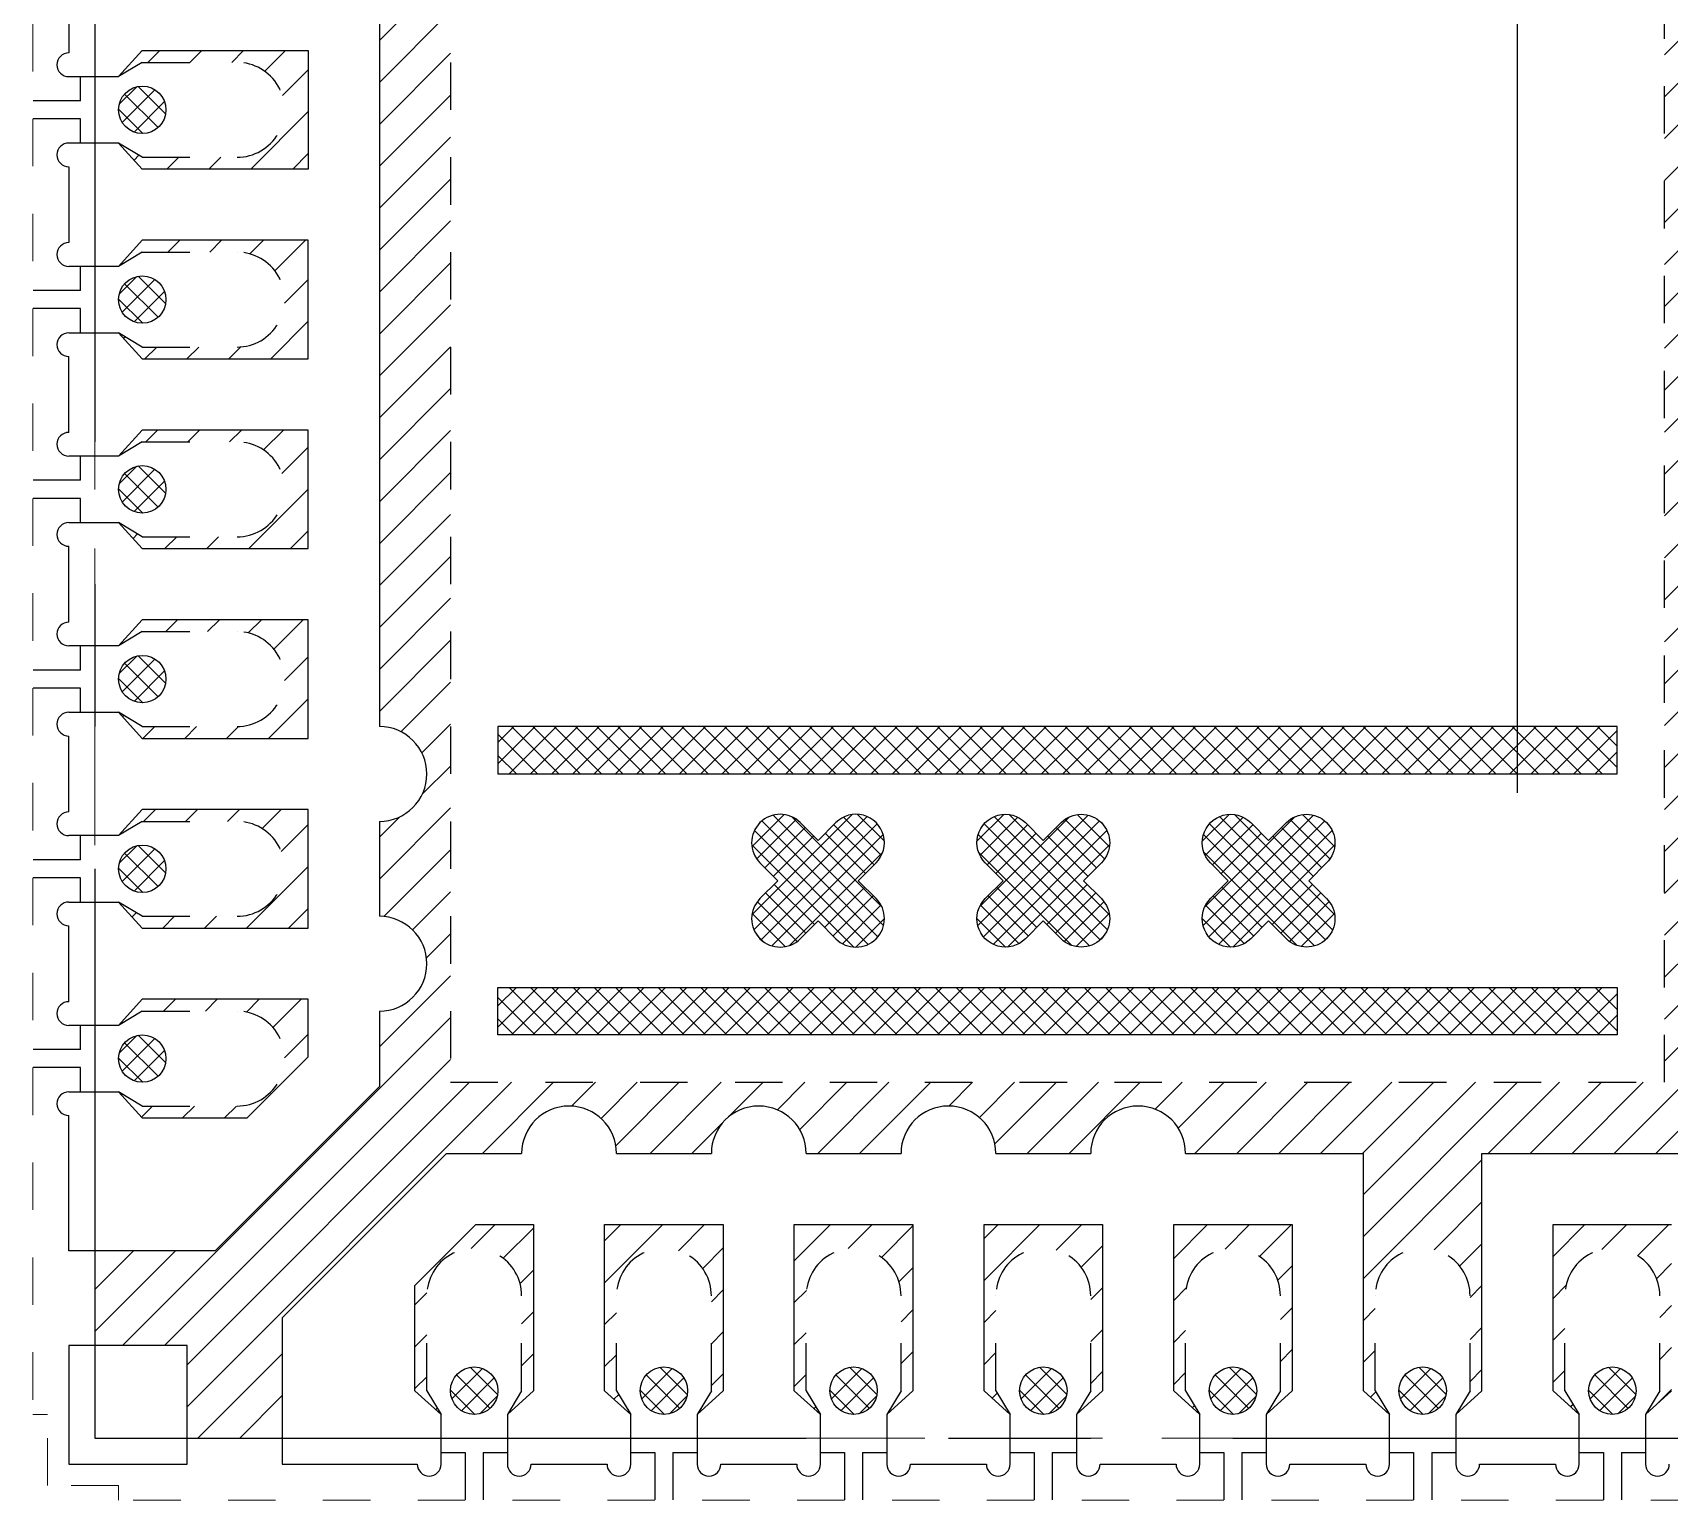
# Model space of a CAD drawing. Header units: inches. Extents: x 5 to 403, y 5 to 265.
# Drawn here: x 80.206 to 83.657, y 151.467 to 154.561 of the extents above; entities that cross this region are included whole.
import ezdxf

# ---------------------------------------------------------------- set-up
doc = ezdxf.new("R2010")
doc.units = ezdxf.units.IN
doc.header["$MEASUREMENT"] = 0
doc.linetypes.add('CENTER', pattern=[2, 1.25, -0.25, 0.25, -0.25])
doc.linetypes.add('HIDDEN', pattern=[0.375, 0.25, -0.125])
for name, color, linetype in [('1D（虚线、T-shape等)', 4, 'Continuous'), ('CEN(中心线)', 1, 'CENTER'), ('Half etch on bottom side（背面半蚀刻、实线） @ 1', 4, 'Continuous'), ('Half etch on top side（正面半蚀刻、实线）', 6, 'Continuous'), ('LFBOT（框架底面线、虚线）', 4, 'HIDDEN'), ('LFTOP（框架正面线、实线）', 7, 'Continuous'), ('PKG LINE（虚线）', 2, 'HIDDEN')]:
    doc.layers.add(name, color=color, linetype=linetype)

msp = doc.modelspace()

# ---------------------------------------------------------------- hatches: boundary and pattern name
at = {"layer": 'Half etch on bottom side（背面半蚀刻、实线） @ 1', "ltscale": 0.05}
h = msp.add_hatch(dxfattribs=at)
h.set_pattern_fill('ANSI31', color=256, scale=0.5, style=0)
h.set_pattern_definition([(45, (-189.393086, -76.276644), (-0.044194174, 0.044194174), [])])
h.paths.add_polyline_path([(80.33732, 157.20304), (80.33732, 157.40304), (80.53232, 157.40304), (80.53232, 157.59804), (80.73232, 157.59804), (80.73232, 157.34446), (81.07875, 156.99804), (81.23732, 156.99804, 1), (81.43732, 156.99804), (81.63732, 156.99804, 1), (81.83732, 156.99804), (82.03732, 156.99804, 1), (82.23732, 156.99804), (82.43732, 156.99804, 1), (82.63732, 156.99804), (82.83732, 156.99804, 1), (83.03732, 156.99804), (83.41232, 156.99804), (83.41232, 157.49804), (83.46732, 157.54804), (83.43732, 157.49804), (83.43732, 157.29804, 1.0000032), (83.63732, 157.29804), (83.63732, 157.49804), (83.60732, 157.54804), (83.66232, 157.49804), (83.66232, 156.99804), (83.71232, 156.99804), (83.79732, 156.89604), (83.79732, 156.69804, 1), (83.79732, 156.49804), (83.79732, 153.09804, 1), (83.79732, 152.89804), (83.79732, 152.69804, 1), (83.79732, 152.49804), (83.79732, 152.30004), (83.71232, 152.19804), (83.26232, 152.19804), (83.26232, 151.69804), (83.20732, 151.64804), (83.23732, 151.69804), (83.23732, 151.89804, 1.0000032), (83.03732, 151.89804), (83.03732, 151.69804), (83.06732, 151.64804), (83.01232, 151.69804), (83.01232, 152.19804), (82.63732, 152.19804, 1), (82.43732, 152.19804), (82.23732, 152.19804, 1), (82.03732, 152.19804), (81.83732, 152.19804, 1), (81.63732, 152.19804), (81.43732, 152.19804, 1), (81.23732, 152.19804), (81.07875, 152.19804), (80.73232, 151.85162), (80.73232, 151.59804), (80.53232, 151.59804), (80.53232, 151.79304), (80.33732, 151.79304), (80.33732, 151.99304), (80.5909, 151.99304), (80.93732, 152.33946), (80.93732, 152.49804, 1), (80.93732, 152.69804), (80.93732, 152.89804, 1), (80.93732, 153.09804), (80.93732, 156.49804, 1), (80.93732, 156.69804), (80.93732, 156.85662), (80.5909, 157.20304)])
h.paths.add_polyline_path([(85.94232, 151.59804), (85.94232, 151.84693), (85.69155, 152.19804), (84.14207, 152.19804), (84.06232, 152.10235), (84.06232, 151.69804), (84.00732, 151.64804), (84.03732, 151.69804), (84.03732, 151.89804, 1.0000032), (83.83732, 151.89804), (83.83732, 151.69804), (83.86732, 151.64804), (83.81232, 151.69804), (83.81232, 152.08373), (83.94732, 152.24573), (83.94732, 152.49804, 1), (83.94732, 152.69804), (83.94732, 152.89804, 1), (83.94732, 153.09804), (83.94732, 153.29804, 1), (83.94732, 153.49804), (83.94732, 153.69804, 1), (83.94732, 153.89804), (83.94732, 154.09804, 1), (83.94732, 154.29804), (83.94732, 154.59804), (84.09732, 154.59804), (84.09732, 152.34804), (85.93732, 152.34804), (85.93732, 152.29804), (86.23732, 152.29804), (86.28732, 152.32804), (86.23732, 152.27304), (86.18732, 152.27304), (86.18732, 152.19804), (85.93732, 152.19804), (86.08375, 151.99304), (86.33732, 151.99304), (86.33732, 151.79304), (86.14232, 151.79304), (86.14232, 151.59804)])
h.paths.add_polyline_path([(85.94232, 157.59804), (86.14232, 157.59804), (86.14232, 157.40304), (86.33732, 157.40304), (86.33732, 157.20304), (86.08375, 157.20304), (85.93732, 156.99804), (86.18732, 156.99804), (86.18732, 156.92304), (86.23732, 156.92304), (86.28732, 156.86804), (86.23732, 156.89804), (85.93732, 156.89804), (85.93732, 156.84804), (84.09732, 156.84804), (84.09732, 155.09804), (86.23732, 155.09804), (86.28732, 155.12804), (86.23732, 155.07304), (86.18732, 155.07304), (86.18732, 154.97304), (85.83732, 154.97304, 1), (85.63732, 154.97304), (85.43732, 154.97304, 1), (85.23732, 154.97304), (85.03732, 154.97304, 1), (84.83732, 154.97304), (84.63732, 154.97304, 1), (84.43732, 154.97304), (84.23732, 154.97304, 1), (84.03732, 154.97304), (83.94732, 154.97304), (83.94732, 155.29804, 1), (83.94732, 155.49804), (83.94732, 155.69804, 1), (83.94732, 155.89804), (83.94732, 156.09804, 1), (83.94732, 156.29804), (83.94732, 156.49804, 1), (83.94732, 156.69804), (83.94732, 156.95035), (83.81232, 157.11235), (83.81232, 157.49804), (83.86732, 157.54804), (83.83732, 157.49804), (83.83732, 157.29804, 1.0000032), (84.03732, 157.29804), (84.03732, 157.49804), (84.00732, 157.54804), (84.06232, 157.49804), (84.06232, 157.09373), (84.14207, 156.99804), (84.43732, 156.99804, 1), (84.63732, 156.99804), (84.83732, 156.99804, 1), (85.03732, 156.99804), (85.23732, 156.99804, 1), (85.43732, 156.99804), (85.69155, 156.99804), (85.94232, 157.34914)])
h.paths.add_polyline_path([(84.09732, 154.59804), (84.09732, 154.67304), (86.13732, 154.67304), (86.13732, 154.49804), (86.23732, 154.49804), (86.28732, 154.46804), (86.23732, 154.52304), (86.18732, 154.52304), (86.18732, 154.82304), (85.83732, 154.82304, -1), (85.63732, 154.82304), (85.43732, 154.82304, -1), (85.23732, 154.82304), (85.03732, 154.82304, -1), (84.83732, 154.82304), (84.63732, 154.82304, -1), (84.43732, 154.82304), (84.23732, 154.82304, -1), (84.03732, 154.82304), (83.94732, 154.82304), (83.94732, 154.59804)])
h.paths.add_polyline_path([(84.21232, 152.04804), (84.21232, 151.69804), (84.26732, 151.64804), (84.23732, 151.69804), (84.23732, 151.89804, -1.0000032), (84.43732, 151.89804), (84.43732, 151.69804), (84.40732, 151.64804), (84.46232, 151.69804), (84.46232, 151.74804), (84.61232, 151.74804), (84.61232, 151.69804), (84.66732, 151.64804), (84.63732, 151.69804), (84.63732, 151.89804, -1.0000032), (84.83732, 151.89804), (84.83732, 151.69804), (84.80732, 151.64804), (84.86232, 151.69804), (84.86232, 151.74804), (85.01232, 151.74804), (85.01232, 151.69804), (85.06732, 151.64804), (85.03732, 151.69804), (85.03732, 151.89804, -1.0000032), (85.23732, 151.89804), (85.23732, 151.69804), (85.20732, 151.64804), (85.26232, 151.69804), (85.26232, 151.74804), (85.41232, 151.74804), (85.41232, 151.69804), (85.46732, 151.64804), (85.43732, 151.69804), (85.43732, 151.89804, -1.0000032), (85.63732, 151.89804), (85.63732, 151.69804), (85.60732, 151.64804), (85.71232, 151.69804), (85.71232, 151.91087), (85.61435, 152.04804)])
h.paths.add_polyline_path([(81.01232, 151.69804), (81.06732, 151.64804), (81.03732, 151.69804), (81.03732, 151.89804, -1.0000032), (81.23732, 151.89804), (81.23732, 151.69804), (81.20732, 151.64804), (81.26232, 151.69804), (81.26232, 152.04804), (81.14088, 152.04804), (81.01232, 151.91949)])
h.paths.add_polyline_path([(81.41232, 151.69804), (81.46732, 151.64804), (81.43732, 151.69804), (81.43732, 151.89804, -1.0000032), (81.63732, 151.89804), (81.63732, 151.69804), (81.60732, 151.64804), (81.66232, 151.69804), (81.66232, 152.04804), (81.41232, 152.04804)])
h.paths.add_polyline_path([(81.81232, 151.69804), (81.86732, 151.64804), (81.83732, 151.69804), (81.83732, 151.89804, -1.0000032), (82.03732, 151.89804), (82.03732, 151.69804), (82.00732, 151.64804), (82.06232, 151.69804), (82.06232, 152.04804), (81.81232, 152.04804)])
h.paths.add_polyline_path([(82.21232, 151.69804), (82.26732, 151.64804), (82.23732, 151.69804), (82.23732, 151.89804, -1.0000032), (82.43732, 151.89804), (82.43732, 151.69804), (82.40732, 151.64804), (82.46232, 151.69804), (82.46232, 152.04804), (82.21232, 152.04804)])
h.paths.add_polyline_path([(85.41232, 157.49804), (85.41232, 157.14804), (85.61435, 157.14804), (85.66232, 157.2152), (85.66232, 157.49804), (85.60732, 157.54804), (85.63732, 157.49804), (85.63732, 157.29804, -1.0000032), (85.43732, 157.29804), (85.43732, 157.49804), (85.46732, 157.54804)])
h.paths.add_polyline_path([(85.01232, 157.14804), (85.01232, 157.49804), (85.06732, 157.54804), (85.03732, 157.49804), (85.03732, 157.29804, 1.0000032), (85.23732, 157.29804), (85.23732, 157.49804), (85.20732, 157.54804), (85.26232, 157.49804), (85.26232, 157.14804)])
h.paths.add_polyline_path([(82.61232, 151.69804), (82.66732, 151.64804), (82.63732, 151.69804), (82.63732, 151.89804, -1.0000032), (82.83732, 151.89804), (82.83732, 151.69804), (82.80732, 151.64804), (82.86232, 151.69804), (82.86232, 152.04804), (82.61232, 152.04804)])
h.paths.add_polyline_path([(83.41232, 151.69804), (83.46732, 151.64804), (83.43732, 151.69804), (83.43732, 151.89804, -1.0000032), (83.63732, 151.89804), (83.63732, 151.69804), (83.60732, 151.64804), (83.66232, 151.69804), (83.66232, 152.04804), (83.41232, 152.04804)])
h.paths.add_polyline_path([(84.61232, 157.49804), (84.61232, 157.14804), (84.86232, 157.14804), (84.86232, 157.49804), (84.80732, 157.54804), (84.83732, 157.49804), (84.83732, 157.29804, -1.0000032), (84.63732, 157.29804), (84.63732, 157.49804), (84.66732, 157.54804)])
h.paths.add_polyline_path([(84.21232, 157.49804), (84.21232, 157.14804), (84.46232, 157.14804), (84.46232, 157.49804), (84.40732, 157.54804), (84.43732, 157.49804), (84.43732, 157.29804, -1.0000032), (84.23732, 157.29804), (84.23732, 157.49804), (84.26732, 157.54804)])
h.paths.add_polyline_path([(80.38732, 156.86804), (80.43732, 156.92304), (80.65877, 156.92304), (80.78732, 156.79449), (80.78732, 156.67304), (80.43732, 156.67304), (80.38732, 156.72804), (80.43732, 156.69804), (80.63732, 156.69804, 1.0000033), (80.63732, 156.89804), (80.43732, 156.89804)])
h.paths.add_polyline_path([(80.38732, 156.46804), (80.43732, 156.52304), (80.78732, 156.52304), (80.78732, 156.27304), (80.43732, 156.27304), (80.38732, 156.32804), (80.43732, 156.29804), (80.63732, 156.29804, 1.0000033), (80.63732, 156.49804), (80.43732, 156.49804)])
h.paths.add_polyline_path([(80.38732, 155.66804), (80.43732, 155.72304), (80.78732, 155.72304), (80.78732, 155.47304), (80.43732, 155.47304), (80.38732, 155.52804), (80.43732, 155.49804), (80.63732, 155.49804, 1.0000033), (80.63732, 155.69804), (80.43732, 155.69804)])
h.paths.add_polyline_path([(83.01232, 157.14804), (83.01232, 157.49804), (83.06732, 157.54804), (83.03732, 157.49804), (83.03732, 157.29804, 1.0000032), (83.23732, 157.29804), (83.23732, 157.49804), (83.20732, 157.54804), (83.26232, 157.49804), (83.26232, 157.14804)])
h.paths.add_polyline_path([(82.61232, 157.49804), (82.61232, 157.14804), (82.86232, 157.14804), (82.86232, 157.49804), (82.80732, 157.54804), (82.83732, 157.49804), (82.83732, 157.29804, -1.0000032), (82.63732, 157.29804), (82.63732, 157.49804), (82.66732, 157.54804)])
h.paths.add_polyline_path([(82.21232, 157.49804), (82.21232, 157.14804), (82.46232, 157.14804), (82.46232, 157.49804), (82.40732, 157.54804), (82.43732, 157.49804), (82.43732, 157.29804, -1.0000032), (82.23732, 157.29804), (82.23732, 157.49804), (82.26732, 157.54804)])
h.paths.add_polyline_path([(81.81232, 157.49804), (81.81232, 157.14804), (82.06232, 157.14804), (82.06232, 157.49804), (82.00732, 157.54804), (82.03732, 157.49804), (82.03732, 157.29804, -1.0000032), (81.83732, 157.29804), (81.83732, 157.49804), (81.86732, 157.54804)])
h.paths.add_polyline_path([(81.41232, 157.49804), (81.41232, 157.14804), (81.66232, 157.14804), (81.66232, 157.49804), (81.60732, 157.54804), (81.63732, 157.49804), (81.63732, 157.29804, -1.0000032), (81.43732, 157.29804), (81.43732, 157.49804), (81.46732, 157.54804)])
h.paths.add_polyline_path([(81.01232, 157.49804), (81.01232, 157.27659), (81.14088, 157.14804), (81.26232, 157.14804), (81.26232, 157.49804), (81.20732, 157.54804), (81.23732, 157.49804), (81.23732, 157.29804, -1.0000032), (81.03732, 157.29804), (81.03732, 157.49804), (81.06732, 157.54804)])
h.paths.add_polyline_path([(80.38732, 156.06804), (80.43732, 156.12304), (80.78732, 156.12304), (80.78732, 155.87304), (80.43732, 155.87304), (80.38732, 155.92804), (80.43732, 155.89804), (80.63732, 155.89804, 1.0000033), (80.63732, 156.09804), (80.43732, 156.09804)])
h.paths.add_polyline_path([(80.38732, 155.12804), (80.43732, 155.09804), (80.63732, 155.09804, 1.0000033), (80.63732, 155.29804), (80.43732, 155.29804), (80.38732, 155.26804), (80.43732, 155.32304), (80.78732, 155.32304), (80.78732, 155.07304), (80.43732, 155.07304)])
h.paths.add_polyline_path([(80.38732, 154.86804), (80.43732, 154.92304), (80.78732, 154.92304), (80.78732, 154.67304), (80.43732, 154.67304), (80.38732, 154.72804), (80.43732, 154.69804), (80.63732, 154.69804, 1.0000033), (80.63732, 154.89804), (80.43732, 154.89804)])
h.paths.add_polyline_path([(80.38732, 154.46804), (80.43732, 154.52304), (80.78732, 154.52304), (80.78732, 154.27304), (80.43732, 154.27304), (80.38732, 154.32804), (80.43732, 154.29804), (80.63732, 154.29804, 1.0000033), (80.63732, 154.49804), (80.43732, 154.49804)])
h.paths.add_polyline_path([(80.38732, 154.06804), (80.43732, 154.12304), (80.78732, 154.12304), (80.78732, 153.87304), (80.43732, 153.87304), (80.38732, 153.92804), (80.43732, 153.89804), (80.63732, 153.89804, 1.0000033), (80.63732, 154.09804), (80.43732, 154.09804)])
h.paths.add_polyline_path([(80.38732, 153.66804), (80.43732, 153.72304), (80.78732, 153.72304), (80.78732, 153.47304), (80.43732, 153.47304), (80.38732, 153.52804), (80.43732, 153.49804), (80.63732, 153.49804, 1.0000033), (80.63732, 153.69804), (80.43732, 153.69804)])
h.paths.add_polyline_path([(80.38732, 153.26804), (80.43732, 153.32304), (80.78732, 153.32304), (80.78732, 153.07304), (80.43732, 153.07304), (80.38732, 153.12804), (80.43732, 153.09804), (80.63732, 153.09804, 1.0000033), (80.63732, 153.29804), (80.43732, 153.29804)])
h.paths.add_polyline_path([(80.38732, 152.86804), (80.43732, 152.92304), (80.78732, 152.92304), (80.78732, 152.67304), (80.43732, 152.67304), (80.38732, 152.72804), (80.43732, 152.69804), (80.63732, 152.69804, 1.0000033), (80.63732, 152.89804), (80.43732, 152.89804)])
h.paths.add_polyline_path([(80.38732, 152.46804), (80.43732, 152.52304), (80.78732, 152.52304), (80.78732, 152.40159), (80.65877, 152.27304), (80.43732, 152.27304), (80.38732, 152.32804), (80.43732, 152.29804), (80.63732, 152.29804, 1.0000033), (80.63732, 152.49804), (80.43732, 152.49804)])
h.paths.add_polyline_path([(86.13732, 153.89804), (86.13732, 153.69804), (86.23732, 153.69804), (86.28732, 153.66804), (86.23732, 153.72304), (86.18732, 153.72304), (86.18732, 153.87304), (86.23732, 153.87304), (86.28732, 153.92804), (86.23732, 153.89804)])
h.paths.add_polyline_path([(86.13732, 154.29804), (86.13732, 154.09804), (86.23732, 154.09804), (86.28732, 154.06804), (86.23732, 154.12304), (86.18732, 154.12304), (86.18732, 154.27304), (86.23732, 154.27304), (86.28732, 154.32804), (86.23732, 154.29804)])
h.paths.add_polyline_path([(86.13732, 153.09804), (86.13732, 152.89804), (86.23732, 152.89804), (86.28732, 152.86804), (86.23732, 152.92304), (86.18732, 152.92304), (86.18732, 153.07304), (86.23732, 153.07304), (86.28732, 153.12804), (86.23732, 153.09804)])
h.paths.add_polyline_path([(86.13732, 152.69804), (86.13732, 152.49804), (86.23732, 152.49804), (86.28732, 152.46804), (86.23732, 152.52304), (86.18732, 152.52304), (86.18732, 152.67304), (86.23732, 152.67304), (86.28732, 152.72804), (86.23732, 152.69804)])
h.paths.add_polyline_path([(86.13732, 153.49804), (86.13732, 153.29804), (86.23732, 153.29804), (86.28732, 153.26804), (86.23732, 153.32304), (86.18732, 153.32304), (86.18732, 153.47304), (86.23732, 153.47304), (86.28732, 153.52804), (86.23732, 153.49804)])
h.paths.add_polyline_path([(86.13732, 156.29804), (86.13732, 156.09804), (86.23732, 156.09804), (86.28732, 156.06804), (86.23732, 156.12304), (86.18732, 156.12304), (86.18732, 156.27304), (86.23732, 156.27304), (86.28732, 156.32804), (86.23732, 156.29804)])
h.paths.add_polyline_path([(86.13732, 155.89804), (86.13732, 155.69804), (86.23732, 155.69804), (86.28732, 155.66804), (86.23732, 155.72304), (86.18732, 155.72304), (86.18732, 155.87304), (86.23732, 155.87304), (86.28732, 155.92804), (86.23732, 155.89804)])
h.paths.add_polyline_path([(86.13732, 155.49804), (86.13732, 155.29804), (86.23732, 155.29804), (86.28732, 155.26804), (86.23732, 155.32304), (86.18732, 155.32304), (86.18732, 155.47304), (86.23732, 155.47304), (86.28732, 155.52804), (86.23732, 155.49804)])
h.paths.add_polyline_path([(86.13732, 156.69804), (86.13732, 156.49804), (86.23732, 156.49804), (86.28732, 156.46804), (86.23732, 156.52304), (86.18732, 156.52304), (86.18732, 156.67304), (86.23732, 156.67304), (86.28732, 156.72804), (86.23732, 156.69804)])
h.paths.add_polyline_path([(83.64732, 154.59804), (83.64732, 156.84804), (81.43732, 156.84804), (81.08732, 156.49804), (81.08732, 152.34804), (83.64732, 152.34804)])
at = {"layer": 'Half etch on top side（正面半蚀刻、实线）', "lineweight": -3}
h = msp.add_hatch(dxfattribs=at)
h.set_pattern_fill('ANSI37', color=6, scale=0.01, angle=270)
h.set_pattern_definition([(225, (117.71815, 104.540867), (-0.02245064, 0.02245064), []), (135, (117.71815, 104.540867), (0.02245064, 0.02245064), [])])
edge = h.paths.add_edge_path()
edge.add_arc((80.43732, 154.39804), 0.05, 641.45916, 992.57137)
edge.add_arc((80.43732, 154.39804), 0.05, 632.57137, 641.45916)
h = msp.add_hatch(dxfattribs=at)
h.set_pattern_fill('ANSI37', color=6, scale=0.01, angle=270)
h.set_pattern_definition([(225, (117.71815, 104.140867), (-0.02245064, 0.02245064), []), (135, (117.71815, 104.140867), (0.02245064, 0.02245064), [])])
edge = h.paths.add_edge_path()
edge.add_arc((80.43732, 153.99804), 0.05, 641.45916, 992.57137)
edge.add_arc((80.43732, 153.99804), 0.05, 632.57137, 641.45916)
h = msp.add_hatch(dxfattribs=at)
h.set_pattern_fill('ANSI37', color=6, scale=0.01, angle=270)
h.set_pattern_definition([(225, (117.71815, 103.740867), (-0.02245064, 0.02245064), []), (135, (117.71815, 103.740867), (0.02245064, 0.02245064), [])])
edge = h.paths.add_edge_path()
edge.add_arc((80.43732, 153.59804), 0.05, 641.45916, 992.57137)
edge.add_arc((80.43732, 153.59804), 0.05, 632.57137, 641.45916)
h = msp.add_hatch(dxfattribs=at)
h.set_pattern_fill('ANSI37', color=6, scale=0.01, angle=270)
h.set_pattern_definition([(225, (117.71815, 103.340867), (-0.02245064, 0.02245064), []), (135, (117.71815, 103.340867), (0.02245064, 0.02245064), [])])
edge = h.paths.add_edge_path()
edge.add_arc((80.43732, 153.19804), 0.05, 641.45916, 992.57137)
edge.add_arc((80.43732, 153.19804), 0.05, 632.57137, 641.45916)
h = msp.add_hatch(dxfattribs=at)
h.set_pattern_fill('ANSI37', color=6, scale=0.01, angle=180)
h.set_pattern_definition([(135, (-478.94741, 118.678634), (0.0224506403, 0.0224506403), []), (45, (-478.94741, 118.678634), (0.0224506403, -0.0224506403), [])])
h.paths.add_polyline_path([(81.18732, 152.99804), (81.18732, 153.09804), (83.54732, 153.09804), (83.54732, 152.99804)])
at = {"layer": 'Half etch on top side（正面半蚀刻、实线）', "linetype": 'ByBlock', "lineweight": -3}
h = msp.add_hatch(dxfattribs=at)
h.set_pattern_fill('ANSI37', color=6, scale=0.008, angle=90)
h.set_pattern_definition([(45, (530.485982, 183.451134), (0.0179605122, -0.0179605122), []), (315, (530.485982, 183.451134), (-0.0179605122, -0.0179605122), [])])
h.paths.add_polyline_path([(81.77747, 152.77304), (81.7399, 152.73546, 1), (81.82475, 152.65061), (81.86232, 152.68819), (81.8999, 152.65061, 1), (81.98475, 152.73546), (81.94718, 152.77304), (81.98475, 152.81061, 1), (81.8999, 152.89546), (81.86232, 152.85789), (81.82475, 152.89546, 1), (81.7399, 152.81061)])
h = msp.add_hatch(dxfattribs=at)
h.set_pattern_fill('ANSI37', color=6, scale=0.008, angle=90)
h.set_pattern_definition([(135, (-366.286333, 183.451134), (-0.0179605122, -0.0179605122), []), (225, (-366.286333, 183.451134), (0.0179605122, -0.0179605122), [])])
h.paths.add_polyline_path([(82.42218, 152.77304), (82.45975, 152.73546, -1), (82.3749, 152.65061), (82.33732, 152.68819), (82.29975, 152.65061, -1), (82.2149, 152.73546), (82.25247, 152.77304), (82.2149, 152.81061, -1), (82.29975, 152.89546), (82.33732, 152.85789), (82.3749, 152.89546, -1), (82.45975, 152.81061)])
h = msp.add_hatch(dxfattribs=at)
h.set_pattern_fill('ANSI37', color=6, scale=0.008, angle=90)
h.set_pattern_definition([(135, (-365.811333, 183.451134), (-0.0179605122, -0.0179605122), []), (225, (-365.811333, 183.451134), (0.0179605122, -0.0179605122), [])])
h.paths.add_polyline_path([(82.89718, 152.77304), (82.93475, 152.73546, -1), (82.8499, 152.65061), (82.81232, 152.68819), (82.77475, 152.65061, -1), (82.6899, 152.73546), (82.72747, 152.77304), (82.6899, 152.81061, -1), (82.77475, 152.89546), (82.81232, 152.85789), (82.8499, 152.89546, -1), (82.93475, 152.81061)])
at = {"layer": 'Half etch on top side（正面半蚀刻、实线）', "lineweight": -3}
h = msp.add_hatch(dxfattribs=at)
h.set_pattern_fill('ANSI37', color=6, scale=0.01, angle=270)
h.set_pattern_definition([(225, (117.71815, 102.940867), (-0.02245064, 0.02245064), []), (135, (117.71815, 102.940867), (0.02245064, 0.02245064), [])])
edge = h.paths.add_edge_path()
edge.add_arc((80.43732, 152.79804), 0.05, 641.45916, 992.57137)
edge.add_arc((80.43732, 152.79804), 0.05, 632.57137, 641.45916)
h = msp.add_hatch(dxfattribs=at)
h.set_pattern_fill('ANSI37', color=6, scale=0.01, angle=180)
h.set_pattern_definition([(225, (-478.94741, 186.867443), (0.0224506403, -0.0224506403), []), (315, (-478.94741, 186.867443), (0.0224506403, 0.0224506403), [])])
h.paths.add_polyline_path([(81.18732, 152.54804), (81.18732, 152.44804), (83.54732, 152.44804), (83.54732, 152.54804)])
h = msp.add_hatch(dxfattribs=at)
h.set_pattern_fill('ANSI37', color=6, scale=0.01, angle=270)
h.set_pattern_definition([(225, (117.71815, 102.540867), (-0.02245064, 0.02245064), []), (135, (117.71815, 102.540867), (0.02245064, 0.02245064), [])])
edge = h.paths.add_edge_path()
edge.add_arc((80.43732, 152.39804), 0.05, 641.45916, 992.57137)
edge.add_arc((80.43732, 152.39804), 0.05, 632.57137, 641.45916)
h = msp.add_hatch(dxfattribs=at)
h.set_pattern_fill('ANSI37', color=6, scale=0.01, angle=180)
h.set_pattern_definition([(225, (31.280153, 188.978865), (0.02245064, -0.02245064), []), (315, (31.280153, 188.978865), (0.02245064, 0.02245064), [])])
edge = h.paths.add_edge_path()
edge.add_arc((81.13732, 151.69804), 0.05, -542.57137, -191.45916, ccw=False)
edge.add_arc((81.13732, 151.69804), 0.05, -191.45916, -182.57137, ccw=False)
h = msp.add_hatch(dxfattribs=at)
h.set_pattern_fill('ANSI37', color=6, scale=0.01, angle=180)
h.set_pattern_definition([(225, (31.680153, 188.978865), (0.02245064, -0.02245064), []), (315, (31.680153, 188.978865), (0.02245064, 0.02245064), [])])
edge = h.paths.add_edge_path()
edge.add_arc((81.53732, 151.69804), 0.05, -542.57137, -191.45916, ccw=False)
edge.add_arc((81.53732, 151.69804), 0.05, -191.45916, -182.57137, ccw=False)
h = msp.add_hatch(dxfattribs=at)
h.set_pattern_fill('ANSI37', color=6, scale=0.01, angle=180)
h.set_pattern_definition([(225, (32.080153, 188.978865), (0.02245064, -0.02245064), []), (315, (32.080153, 188.978865), (0.02245064, 0.02245064), [])])
edge = h.paths.add_edge_path()
edge.add_arc((81.93732, 151.69804), 0.05, -542.57137, -191.45916, ccw=False)
edge.add_arc((81.93732, 151.69804), 0.05, -191.45916, -182.57137, ccw=False)
h = msp.add_hatch(dxfattribs=at)
h.set_pattern_fill('ANSI37', color=6, scale=0.01, angle=180)
h.set_pattern_definition([(225, (32.480153, 188.978865), (0.02245064, -0.02245064), []), (315, (32.480153, 188.978865), (0.02245064, 0.02245064), [])])
edge = h.paths.add_edge_path()
edge.add_arc((82.33732, 151.69804), 0.05, -542.57137, -191.45916, ccw=False)
edge.add_arc((82.33732, 151.69804), 0.05, -191.45916, -182.57137, ccw=False)
h = msp.add_hatch(dxfattribs=at)
h.set_pattern_fill('ANSI37', color=6, scale=0.01, angle=180)
h.set_pattern_definition([(225, (32.880153, 188.978865), (0.02245064, -0.02245064), []), (315, (32.880153, 188.978865), (0.02245064, 0.02245064), [])])
edge = h.paths.add_edge_path()
edge.add_arc((82.73732, 151.69804), 0.05, -542.57137, -191.45916, ccw=False)
edge.add_arc((82.73732, 151.69804), 0.05, -191.45916, -182.57137, ccw=False)
h = msp.add_hatch(dxfattribs=at)
h.set_pattern_fill('ANSI37', color=6, scale=0.01, angle=180)
h.set_pattern_definition([(225, (33.280153, 188.978865), (0.02245064, -0.02245064), []), (315, (33.280153, 188.978865), (0.02245064, 0.02245064), [])])
edge = h.paths.add_edge_path()
edge.add_arc((83.13732, 151.69804), 0.05, -542.57137, -191.45916, ccw=False)
edge.add_arc((83.13732, 151.69804), 0.05, -191.45916, -182.57137, ccw=False)
h = msp.add_hatch(dxfattribs=at)
h.set_pattern_fill('ANSI37', color=6, scale=0.01, angle=180)
h.set_pattern_definition([(225, (33.680153, 188.978865), (0.02245064, -0.02245064), []), (315, (33.680153, 188.978865), (0.02245064, 0.02245064), [])])
edge = h.paths.add_edge_path()
edge.add_arc((83.53732, 151.69804), 0.05, -542.57137, -191.45916, ccw=False)
edge.add_arc((83.53732, 151.69804), 0.05, -191.45916, -182.57137, ccw=False)

# ---------------------------------------------------------------- linework, layer by layer
at = {"layer": '1D（虚线、T-shape等)', "linetype": 'HIDDEN', "ltscale": 0.2}
for p, q in [((80.30732, 154.41704, 0.1444), (80.20632, 154.41704, 0.1444)), ((80.30732, 154.37904, 0.1444), (80.20632, 154.37904, 0.1444)), ((80.30732, 154.01704, 0.1444), (80.20632, 154.01704, 0.1444)), ((80.30732, 153.97904, 0.1444), (80.20632, 153.97904, 0.1444)), ((80.30732, 153.61704, 0.1444), (80.20632, 153.61704, 0.1444)), ((80.30732, 153.57904, 0.1444), (80.20632, 153.57904, 0.1444)), ((80.30732, 153.21704, 0.1444), (80.20632, 153.21704, 0.1444)), ((80.30732, 153.17904, 0.1444), (80.20632, 153.17904, 0.1444)), ((80.30732, 152.81704, 0.1444), (80.20632, 152.81704, 0.1444)), ((80.30732, 152.77904, 0.1444), (80.20632, 152.77904, 0.1444)), ((80.30732, 152.41704, 0.1444), (80.20632, 152.41704, 0.1444)), ((80.30732, 152.37904, 0.1444), (80.20632, 152.37904, 0.1444)), ((81.11832, 151.56804, 0.1444), (81.11832, 151.46704, 0.1444)), ((81.15632, 151.56804, 0.1444), (81.15632, 151.46704, 0.1444)), ((81.51832, 151.56804, 0.1444), (81.51832, 151.46704, 0.1444)), ((81.55632, 151.56804, 0.1444), (81.55632, 151.46704, 0.1444)), ((81.91832, 151.56804, 0.1444), (81.91832, 151.46704, 0.1444)), ((81.95632, 151.56804, 0.1444), (81.95632, 151.46704, 0.1444)), ((82.31832, 151.56804, 0.1444), (82.31832, 151.46704, 0.1444)), ((82.35632, 151.56804, 0.1444), (82.35632, 151.46704, 0.1444)), ((82.71832, 151.56804, 0.1444), (82.71832, 151.46704, 0.1444)), ((82.75632, 151.56804, 0.1444), (82.75632, 151.46704, 0.1444)), ((83.11832, 151.56804, 0.1444), (83.11832, 151.46704, 0.1444)), ((83.15632, 151.56804, 0.1444), (83.15632, 151.46704, 0.1444)), ((83.51832, 151.56804, 0.1444), (83.51832, 151.46704, 0.1444)), ((83.55632, 151.56804, 0.1444), (83.55632, 151.46704, 0.1444))]:
    msp.add_line(p, q, dxfattribs=at)
at = {"layer": '1D（虚线、T-shape等)', "linetype": 'HIDDEN', "lineweight": 0, "ltscale": 0.3, "elevation": 0.1444}
for points in [[(80.20632, 154.77904), (80.20632, 154.41704)], [(80.20632, 154.37904), (80.20632, 154.01704)], [(80.20632, 153.97904), (80.20632, 153.61704)], [(80.20632, 153.57904), (80.20632, 153.21704)], [(80.20632, 153.17904), (80.20632, 152.81704)], [(80.20632, 152.77904), (80.20632, 152.41704)], [(80.20632, 152.37904), (80.20632, 151.64804)], [(81.11832, 151.46704), (80.38732, 151.46704)], [(81.51832, 151.46704), (81.15632, 151.46704)], [(81.91832, 151.46704), (81.55632, 151.46704)], [(82.31832, 151.46704), (81.95632, 151.46704)], [(82.71832, 151.46704), (82.35632, 151.46704)], [(83.11832, 151.46704), (82.75632, 151.46704)], [(83.51832, 151.46704), (83.15632, 151.46704)], [(83.91832, 151.46704), (83.55632, 151.46704)]]:
    msp.add_lwpolyline(points, dxfattribs=at)
at = {"layer": '1D（虚线、T-shape等)', "linetype": 'HIDDEN', "lineweight": 0, "ltscale": 0.25, "elevation": 0.1444}
msp.add_lwpolyline([(80.38732, 151.46704), (80.38732, 151.49804), (80.23732, 151.49804), (80.23732, 151.64804), (80.20632, 151.64804)], dxfattribs=at)
at = {"layer": 'CEN(中心线)', "linetype": 'CENTER', "ltscale": 1.6}
msp.add_line((83.33732, 152.95807, 0.1444), (83.33732, 156.238, 0.1444), dxfattribs=at)
at = {"layer": 'Half etch on top side（正面半蚀刻、实线）', "color": 6, "lineweight": -3, "elevation": 0.1444}
for points in [[(81.18732, 152.99804), (83.54732, 152.99804), (83.54732, 153.09804), (81.18732, 153.09804)], [(81.18732, 152.54804), (83.54732, 152.54804), (83.54732, 152.44804), (81.18732, 152.44804)]]:
    msp.add_lwpolyline(points, close=True, dxfattribs=at)
at = {"layer": 'Half etch on top side（正面半蚀刻、实线）', "color": 6, "linetype": 'ByBlock', "lineweight": -3, "elevation": 0.1444}
for points in [[(81.7399, 152.73546, 1), (81.82475, 152.65061), (81.86232, 152.68819), (81.8999, 152.65061, 1), (81.98475, 152.73546), (81.94718, 152.77304), (81.98475, 152.81061, 1), (81.8999, 152.89546), (81.86232, 152.85789), (81.82475, 152.89546, 1), (81.7399, 152.81061), (81.77747, 152.77304)], [(82.45975, 152.73546, -1), (82.3749, 152.65061), (82.33732, 152.68819), (82.29975, 152.65061, -1), (82.2149, 152.73546), (82.25247, 152.77304), (82.2149, 152.81061, -1), (82.29975, 152.89546), (82.33732, 152.85789), (82.3749, 152.89546, -1), (82.45975, 152.81061), (82.42218, 152.77304)], [(82.93475, 152.73546, -1), (82.8499, 152.65061), (82.81232, 152.68819), (82.77475, 152.65061, -1), (82.6899, 152.73546), (82.72747, 152.77304), (82.6899, 152.81061, -1), (82.77475, 152.89546), (82.81232, 152.85789), (82.8499, 152.89546, -1), (82.93475, 152.81061), (82.89718, 152.77304)]]:
    msp.add_lwpolyline(points, format="xyb", close=True, dxfattribs=at)
at = {"layer": 'Half etch on top side（正面半蚀刻、实线）', "color": 6, "lineweight": -3}
for centre in [(80.43732, 154.39804, 0.1444), (80.43732, 153.99804, 0.1444), (80.43732, 153.59804, 0.1444), (80.43732, 153.19804, 0.1444), (80.43732, 152.79804, 0.1444), (80.43732, 152.39804, 0.1444), (81.13732, 151.69804, 0.1444), (81.53732, 151.69804, 0.1444), (81.93732, 151.69804, 0.1444), (82.33732, 151.69804, 0.1444), (82.73732, 151.69804, 0.1444), (83.13732, 151.69804, 0.1444), (83.53732, 151.69804, 0.1444)]:
    msp.add_circle(centre, 0.05, dxfattribs=at)
at = {"layer": 'LFBOT（框架底面线、虚线）', "linetype": 'HIDDEN', "ltscale": 0.2}
for p, q in [((80.43732, 154.49804, 0.1444), (80.38732, 154.46804, 0.1444)), ((80.43732, 154.49804, 0.1444), (80.63732, 154.49804, 0.1444)), ((80.43732, 154.29804, 0.1444), (80.38732, 154.32804, 0.1444)), ((80.43732, 154.29804, 0.1444), (80.63732, 154.29804, 0.1444)), ((80.43732, 154.09804, 0.1444), (80.38732, 154.06804, 0.1444)), ((80.43732, 154.09804, 0.1444), (80.63732, 154.09804, 0.1444)), ((80.43732, 153.89804, 0.1444), (80.38732, 153.92804, 0.1444)), ((80.43732, 153.89804, 0.1444), (80.63732, 153.89804, 0.1444)), ((80.43732, 153.69804, 0.1444), (80.38732, 153.66804, 0.1444)), ((80.43732, 153.69804, 0.1444), (80.63732, 153.69804, 0.1444)), ((80.43732, 153.49804, 0.1444), (80.38732, 153.52804, 0.1444)), ((80.43732, 153.49804, 0.1444), (80.63732, 153.49804, 0.1444)), ((80.43732, 153.29804, 0.1444), (80.38732, 153.26804, 0.1444)), ((80.43732, 153.29804, 0.1444), (80.63732, 153.29804, 0.1444)), ((80.43732, 153.09804, 0.1444), (80.38732, 153.12804, 0.1444)), ((80.43732, 153.09804, 0.1444), (80.63732, 153.09804, 0.1444)), ((80.43732, 152.89804, 0.1444), (80.38732, 152.86804, 0.1444)), ((80.43732, 152.89804, 0.1444), (80.63732, 152.89804, 0.1444)), ((80.43732, 152.69804, 0.1444), (80.38732, 152.72804, 0.1444)), ((80.43732, 152.69804, 0.1444), (80.63732, 152.69804, 0.1444)), ((80.43732, 152.49804, 0.1444), (80.38732, 152.46804, 0.1444)), ((80.43732, 152.49804, 0.1444), (80.63732, 152.49804, 0.1444)), ((80.43732, 152.29804, 0.1444), (80.38732, 152.32804, 0.1444)), ((80.43732, 152.29804, 0.1444), (80.63732, 152.29804, 0.1444)), ((81.03732, 151.69804, 0.1444), (81.03732, 151.89804, 0.1444)), ((81.23732, 151.69804, 0.1444), (81.23732, 151.89804, 0.1444)), ((81.43732, 151.69804, 0.1444), (81.43732, 151.89804, 0.1444)), ((81.63732, 151.69804, 0.1444), (81.63732, 151.89804, 0.1444)), ((81.83732, 151.69804, 0.1444), (81.83732, 151.89804, 0.1444)), ((82.03732, 151.69804, 0.1444), (82.03732, 151.89804, 0.1444)), ((82.23732, 151.69804, 0.1444), (82.23732, 151.89804, 0.1444)), ((82.43732, 151.69804, 0.1444), (82.43732, 151.89804, 0.1444)), ((82.63732, 151.69804, 0.1444), (82.63732, 151.89804, 0.1444)), ((82.83732, 151.69804, 0.1444), (82.83732, 151.89804, 0.1444)), ((83.03732, 151.69804, 0.1444), (83.03732, 151.89804, 0.1444)), ((83.23732, 151.69804, 0.1444), (83.23732, 151.89804, 0.1444)), ((83.43732, 151.69804, 0.1444), (83.43732, 151.89804, 0.1444)), ((83.63732, 151.69804, 0.1444), (83.63732, 151.89804, 0.1444)), ((81.03732, 151.69804, 0.1444), (81.06732, 151.64804, 0.1444)), ((81.23732, 151.69804, 0.1444), (81.20732, 151.64804, 0.1444)), ((81.43732, 151.69804, 0.1444), (81.46732, 151.64804, 0.1444)), ((81.63732, 151.69804, 0.1444), (81.60732, 151.64804, 0.1444)), ((81.83732, 151.69804, 0.1444), (81.86732, 151.64804, 0.1444)), ((82.03732, 151.69804, 0.1444), (82.00732, 151.64804, 0.1444)), ((82.23732, 151.69804, 0.1444), (82.26732, 151.64804, 0.1444)), ((82.43732, 151.69804, 0.1444), (82.40732, 151.64804, 0.1444)), ((82.63732, 151.69804, 0.1444), (82.66732, 151.64804, 0.1444)), ((82.83732, 151.69804, 0.1444), (82.80732, 151.64804, 0.1444)), ((83.03732, 151.69804, 0.1444), (83.06732, 151.64804, 0.1444)), ((83.23732, 151.69804, 0.1444), (83.20732, 151.64804, 0.1444)), ((83.43732, 151.69804, 0.1444), (83.46732, 151.64804, 0.1444)), ((83.63732, 151.69804, 0.1444), (83.60732, 151.64804, 0.1444))]:
    msp.add_line(p, q, dxfattribs=at)
at = {"layer": 'LFBOT（框架底面线、虚线）', "linetype": 'HIDDEN', "ltscale": 0.2, "elevation": 0.1444}
msp.add_lwpolyline([(83.64732, 156.84804), (81.43732, 156.84804), (81.08732, 156.49804), (81.08732, 152.34804), (83.64732, 152.34804)], close=True, dxfattribs=at)
for points in [[(80.30732, 154.41704), (80.30732, 154.46804)], [(80.30732, 154.32804), (80.30732, 154.37904)], [(80.30732, 154.01704), (80.30732, 154.06804)], [(80.30732, 153.92804), (80.30732, 153.97904)], [(80.30732, 153.61704), (80.30732, 153.66804)], [(80.30732, 153.52804), (80.30732, 153.57904)], [(80.30732, 153.21704), (80.30732, 153.26804)], [(80.30732, 153.12804), (80.30732, 153.17904)], [(80.30732, 152.81704), (80.30732, 152.86804)], [(80.30732, 152.72804), (80.30732, 152.77904)], [(80.30732, 152.41704), (80.30732, 152.46804)], [(80.30732, 152.32804), (80.30732, 152.37904)], [(81.06732, 151.56804), (81.11832, 151.56804)], [(81.15632, 151.56804), (81.20732, 151.56804)], [(81.46732, 151.56804), (81.51832, 151.56804)], [(81.55632, 151.56804), (81.60732, 151.56804)], [(81.86732, 151.56804), (81.91832, 151.56804)], [(81.95632, 151.56804), (82.00732, 151.56804)], [(82.26732, 151.56804), (82.31832, 151.56804)], [(82.35632, 151.56804), (82.40732, 151.56804)], [(82.66732, 151.56804), (82.71832, 151.56804)], [(82.75632, 151.56804), (82.80732, 151.56804)], [(83.06732, 151.56804), (83.11832, 151.56804)], [(83.15632, 151.56804), (83.20732, 151.56804)], [(83.46732, 151.56804), (83.51832, 151.56804)], [(83.55632, 151.56804), (83.60732, 151.56804)]]:
    msp.add_lwpolyline(points, dxfattribs=at)
at = {"layer": 'LFBOT（框架底面线、虚线）', "linetype": 'HIDDEN', "ltscale": 0.2}
for centre, start, end in [((80.63732, 154.39804, 0.1444), 269.99981, 90.00019), ((80.63732, 153.99804, 0.1444), 269.99981, 90.00019), ((80.63732, 153.59804, 0.1444), 269.99981, 90.00019), ((80.63732, 153.19804, 0.1444), 269.99981, 90.00019), ((80.63732, 152.79804, 0.1444), 269.99981, 90.00019), ((80.63732, 152.39804, 0.1444), 269.99981, 90.00019), ((81.13732, 151.89804, 0.1444), 359.99981, 180.00018), ((81.53732, 151.89804, 0.1444), 359.99981, 180.00018), ((81.93732, 151.89804, 0.1444), 359.99981, 180.00018), ((82.33732, 151.89804, 0.1444), 359.99981, 180.00018), ((82.73732, 151.89804, 0.1444), 359.99981, 180.00018), ((83.13732, 151.89804, 0.1444), 359.99981, 180.00018), ((83.53732, 151.89804, 0.1444), 359.99981, 180.00018)]:
    msp.add_arc(centre, 0.1, start, end, dxfattribs=at)
at = {"layer": 'LFTOP（框架正面线、实线）', "color": 7}
for p, q in [((80.28232, 154.67804, 0.1444), (80.28232, 154.51804, 0.1444)), ((80.38732, 154.46804, 0.1444), (80.43732, 154.52304, 0.1444)), ((80.43732, 154.52304, 0.1444), (80.78732, 154.52304, 0.1444)), ((80.78732, 154.52304, 0.1444), (80.78732, 154.27304, 0.1444)), ((80.28232, 154.46804, 0.1444), (80.38732, 154.46804, 0.1444)), ((80.38732, 154.32804, 0.1444), (80.28232, 154.32804, 0.1444)), ((80.43732, 154.27304, 0.1444), (80.38732, 154.32804, 0.1444)), ((80.28232, 154.27804, 0.1444), (80.28232, 154.11804, 0.1444)), ((80.78732, 154.27304, 0.1444), (80.43732, 154.27304, 0.1444)), ((80.43732, 154.12304, 0.1444), (80.38732, 154.06804, 0.1444)), ((80.78732, 154.12304, 0.1444), (80.43732, 154.12304, 0.1444)), ((80.78732, 153.87304, 0.1444), (80.78732, 154.12304, 0.1444)), ((80.38732, 154.06804, 0.1444), (80.28232, 154.06804, 0.1444)), ((80.28232, 153.92804, 0.1444), (80.38732, 153.92804, 0.1444)), ((80.38732, 153.92804, 0.1444), (80.43732, 153.87304, 0.1444)), ((80.28232, 153.71804, 0.1444), (80.28232, 153.87804, 0.1444)), ((80.43732, 153.87304, 0.1444), (80.78732, 153.87304, 0.1444)), ((80.43732, 153.72304, 0.1444), (80.38732, 153.66804, 0.1444)), ((80.78732, 153.72304, 0.1444), (80.43732, 153.72304, 0.1444)), ((80.78732, 153.47304, 0.1444), (80.78732, 153.72304, 0.1444)), ((80.38732, 153.66804, 0.1444), (80.28232, 153.66804, 0.1444)), ((80.28232, 153.52804, 0.1444), (80.38732, 153.52804, 0.1444)), ((80.38732, 153.52804, 0.1444), (80.43732, 153.47304, 0.1444)), ((80.28232, 153.31804, 0.1444), (80.28232, 153.47804, 0.1444)), ((80.43732, 153.47304, 0.1444), (80.78732, 153.47304, 0.1444)), ((80.43732, 153.32304, 0.1444), (80.38732, 153.26804, 0.1444)), ((80.78732, 153.32304, 0.1444), (80.43732, 153.32304, 0.1444)), ((80.78732, 153.07304, 0.1444), (80.78732, 153.32304, 0.1444)), ((80.38732, 153.26804, 0.1444), (80.28232, 153.26804, 0.1444)), ((80.28232, 153.12804, 0.1444), (80.38732, 153.12804, 0.1444)), ((80.38732, 153.12804, 0.1444), (80.43732, 153.07304, 0.1444)), ((80.28232, 152.91804, 0.1444), (80.28232, 153.07804, 0.1444)), ((80.43732, 153.07304, 0.1444), (80.78732, 153.07304, 0.1444)), ((80.43732, 152.92304, 0.1444), (80.38732, 152.86804, 0.1444)), ((80.78732, 152.92304, 0.1444), (80.43732, 152.92304, 0.1444)), ((80.78732, 152.67304, 0.1444), (80.78732, 152.92304, 0.1444)), ((80.38732, 152.86804, 0.1444), (80.28232, 152.86804, 0.1444)), ((80.28232, 152.72804, 0.1444), (80.38732, 152.72804, 0.1444)), ((80.38732, 152.72804, 0.1444), (80.43732, 152.67304, 0.1444)), ((80.28232, 152.51804, 0.1444), (80.28232, 152.67804, 0.1444)), ((80.43732, 152.67304, 0.1444), (80.78732, 152.67304, 0.1444)), ((80.43732, 152.52304, 0.1444), (80.38732, 152.46804, 0.1444)), ((80.78732, 152.52304, 0.1444), (80.43732, 152.52304, 0.1444)), ((80.78732, 152.40159, 0.1444), (80.78732, 152.52304, 0.1444)), ((80.38732, 152.46804, 0.1444), (80.28232, 152.46804, 0.1444)), ((80.78732, 152.40159, 0.1444), (80.65877, 152.27304, 0.1444)), ((80.28232, 152.32804, 0.1444), (80.38732, 152.32804, 0.1444)), ((80.38732, 152.32804, 0.1444), (80.43732, 152.27304, 0.1444)), ((80.93732, 152.33946, 0.1444), (80.5909, 151.99304, 0.1444)), ((80.28232, 151.99304, 0.1444), (80.28232, 152.27804, 0.1444)), ((80.43732, 152.27304, 0.1444), (80.65877, 152.27304, 0.1444)), ((81.07875, 152.19804, 0.1444), (80.73232, 151.85162, 0.1444)), ((83.01232, 151.69804, 0.1444), (83.01232, 152.19804, 0.1444)), ((81.14088, 152.04804, 0.1444), (81.01232, 151.91949, 0.1444)), ((81.14088, 152.04804, 0.1444), (81.26232, 152.04804, 0.1444)), ((81.26232, 152.04804, 0.1444), (81.26232, 151.69804, 0.1444)), ((81.41232, 152.04804, 0.1444), (81.66232, 152.04804, 0.1444)), ((81.41232, 151.69804, 0.1444), (81.41232, 152.04804, 0.1444)), ((81.66232, 152.04804, 0.1444), (81.66232, 151.69804, 0.1444)), ((81.81232, 152.04804, 0.1444), (82.06232, 152.04804, 0.1444)), ((81.81232, 151.69804, 0.1444), (81.81232, 152.04804, 0.1444)), ((82.06232, 152.04804, 0.1444), (82.06232, 151.69804, 0.1444)), ((82.21232, 152.04804, 0.1444), (82.46232, 152.04804, 0.1444)), ((82.21232, 151.69804, 0.1444), (82.21232, 152.04804, 0.1444)), ((82.46232, 152.04804, 0.1444), (82.46232, 151.69804, 0.1444)), ((82.61232, 152.04804, 0.1444), (82.86232, 152.04804, 0.1444)), ((82.61232, 151.69804, 0.1444), (82.61232, 152.04804, 0.1444)), ((82.86232, 152.04804, 0.1444), (82.86232, 151.69804, 0.1444)), ((83.41232, 152.04804, 0.1444), (83.66232, 152.04804, 0.1444)), ((83.41232, 151.69804, 0.1444), (83.41232, 152.04804, 0.1444)), ((81.01232, 151.69804, 0.1444), (81.01232, 151.91949, 0.1444)), ((81.06732, 151.64804, 0.1444), (81.01232, 151.69804, 0.1444)), ((81.26232, 151.69804, 0.1444), (81.20732, 151.64804, 0.1444)), ((81.46732, 151.64804, 0.1444), (81.41232, 151.69804, 0.1444)), ((81.66232, 151.69804, 0.1444), (81.60732, 151.64804, 0.1444)), ((81.86732, 151.64804, 0.1444), (81.81232, 151.69804, 0.1444)), ((82.06232, 151.69804, 0.1444), (82.00732, 151.64804, 0.1444)), ((82.26732, 151.64804, 0.1444), (82.21232, 151.69804, 0.1444)), ((82.46232, 151.69804, 0.1444), (82.40732, 151.64804, 0.1444)), ((82.66732, 151.64804, 0.1444), (82.61232, 151.69804, 0.1444)), ((82.86232, 151.69804, 0.1444), (82.80732, 151.64804, 0.1444)), ((83.06732, 151.64804, 0.1444), (83.01232, 151.69804, 0.1444)), ((83.26232, 151.69804, 0.1444), (83.20732, 151.64804, 0.1444)), ((83.46732, 151.64804, 0.1444), (83.41232, 151.69804, 0.1444)), ((83.66232, 151.69804, 0.1444), (83.60732, 151.64804, 0.1444)), ((81.06732, 151.54304, 0.1444), (81.06732, 151.64804, 0.1444)), ((81.20732, 151.64804, 0.1444), (81.20732, 151.54304, 0.1444)), ((81.46732, 151.54304, 0.1444), (81.46732, 151.64804, 0.1444)), ((81.60732, 151.64804, 0.1444), (81.60732, 151.54304, 0.1444)), ((81.86732, 151.54304, 0.1444), (81.86732, 151.64804, 0.1444)), ((82.00732, 151.64804, 0.1444), (82.00732, 151.54304, 0.1444)), ((82.26732, 151.54304, 0.1444), (82.26732, 151.64804, 0.1444)), ((82.40732, 151.64804, 0.1444), (82.40732, 151.54304, 0.1444)), ((82.66732, 151.54304, 0.1444), (82.66732, 151.64804, 0.1444)), ((82.80732, 151.64804, 0.1444), (82.80732, 151.54304, 0.1444)), ((83.06732, 151.54304, 0.1444), (83.06732, 151.64804, 0.1444)), ((83.20732, 151.64804, 0.1444), (83.20732, 151.54304, 0.1444)), ((83.46732, 151.54304, 0.1444), (83.46732, 151.64804, 0.1444)), ((83.60732, 151.64804, 0.1444), (83.60732, 151.54304, 0.1444)), ((80.73232, 151.54304, 0.1444), (81.01732, 151.54304, 0.1444)), ((81.25732, 151.54304, 0.1444), (81.41732, 151.54304, 0.1444)), ((81.65732, 151.54304, 0.1444), (81.81732, 151.54304, 0.1444)), ((82.05732, 151.54304, 0.1444), (82.21732, 151.54304, 0.1444)), ((82.45732, 151.54304, 0.1444), (82.61732, 151.54304, 0.1444)), ((82.85732, 151.54304, 0.1444), (83.01732, 151.54304, 0.1444)), ((83.25732, 151.54304, 0.1444), (83.41732, 151.54304, 0.1444))]:
    msp.add_line(p, q, dxfattribs=at)
at = {"layer": 'LFTOP（框架正面线、实线）', "color": 7, "elevation": 0.1444}
for points in [[(80.93732, 156.49804), (80.93732, 153.09804)], [(80.93732, 152.89804), (80.93732, 152.69804)], [(80.93732, 152.49804), (80.93732, 152.33946)], [(83.26232, 151.69804), (83.26232, 152.19804), (83.71232, 152.19804), (83.79732, 152.30004), (83.79732, 152.49804)], [(81.07875, 152.19804), (81.23732, 152.19804)], [(81.43732, 152.19804), (81.63732, 152.19804)], [(81.83732, 152.19804), (82.03732, 152.19804)], [(82.23732, 152.19804), (82.43732, 152.19804)], [(82.63732, 152.19804), (83.01232, 152.19804)], [(80.5909, 151.99304), (80.28232, 151.99304)], [(80.73232, 151.85162), (80.73232, 151.54304)]]:
    msp.add_lwpolyline(points, dxfattribs=at)
msp.add_lwpolyline([(80.28232, 151.54304), (80.53232, 151.54304), (80.53232, 151.79304), (80.28232, 151.79304)], close=True, dxfattribs=at)
at = {"layer": 'LFTOP（框架正面线、实线）', "color": 7}
for centre, radius, start, end in [((80.28232, 154.49304, 0.1444), 0.025, 90, 270), ((80.28232, 154.30304, 0.1444), 0.025, 90, 270), ((80.28232, 154.09304, 0.1444), 0.025, 90, 270), ((80.28232, 153.90304, 0.1444), 0.025, 90, 270), ((80.28232, 153.69304, 0.1444), 0.025, 90, 270), ((80.28232, 153.50304, 0.1444), 0.025, 90, 270), ((80.28232, 153.29304, 0.1444), 0.025, 90, 270), ((80.28232, 153.10304, 0.1444), 0.025, 90, 270), ((80.93732, 152.99804, 0.1444), 0.1, 270, 90), ((80.28232, 152.89304, 0.1444), 0.025, 90, 270), ((80.28232, 152.70304, 0.1444), 0.025, 90, 270), ((80.93732, 152.59804, 0.1444), 0.1, 270, 90), ((80.28232, 152.49304, 0.1444), 0.025, 90, 270), ((80.28232, 152.30304, 0.1444), 0.025, 90, 270), ((81.33732, 152.19804, 0.1444), 0.1, 0, 180), ((81.73732, 152.19804, 0.1444), 0.1, 0, 180), ((82.13732, 152.19804, 0.1444), 0.1, 0, 180), ((82.53732, 152.19804, 0.1444), 0.1, 0, 180), ((81.04232, 151.54304, 0.1444), 0.025, 180, 0), ((81.23232, 151.54304, 0.1444), 0.025, 180, 0), ((81.44232, 151.54304, 0.1444), 0.025, 180, 0), ((81.63232, 151.54304, 0.1444), 0.025, 180, 0), ((81.84232, 151.54304, 0.1444), 0.025, 180, 0), ((82.03232, 151.54304, 0.1444), 0.025, 180, 0), ((82.24232, 151.54304, 0.1444), 0.025, 180, 0), ((82.43232, 151.54304, 0.1444), 0.025, 180, 0), ((82.64232, 151.54304, 0.1444), 0.025, 180, 0), ((82.83232, 151.54304, 0.1444), 0.025, 180, 0), ((83.04232, 151.54304, 0.1444), 0.025, 180, 0), ((83.23232, 151.54304, 0.1444), 0.025, 180, 0), ((83.44232, 151.54304, 0.1444), 0.025, 180, 0), ((83.63232, 151.54304, 0.1444), 0.025, 180, 0)]:
    msp.add_arc(centre, radius, start, end, dxfattribs=at)
at = {"layer": 'PKG LINE（虚线）', "color": 2, "linetype": 'CENTER', "ltscale": 1.2, "elevation": 0.1444}
msp.add_lwpolyline([(80.33732, 151.59804), (86.33732, 151.59804), (86.33732, 157.59804), (80.33732, 157.59804)], close=True, dxfattribs=at)
at = {"layer": 'PKG LINE（虚线）', "color": 2, "lineweight": 5, "elevation": 0.1444}
msp.add_lwpolyline([(80.33732, 151.59804), (86.33732, 151.59804), (86.33732, 157.59804), (80.33732, 157.59804)], close=True, dxfattribs=at)

doc.saveas('drawing.dxf')
